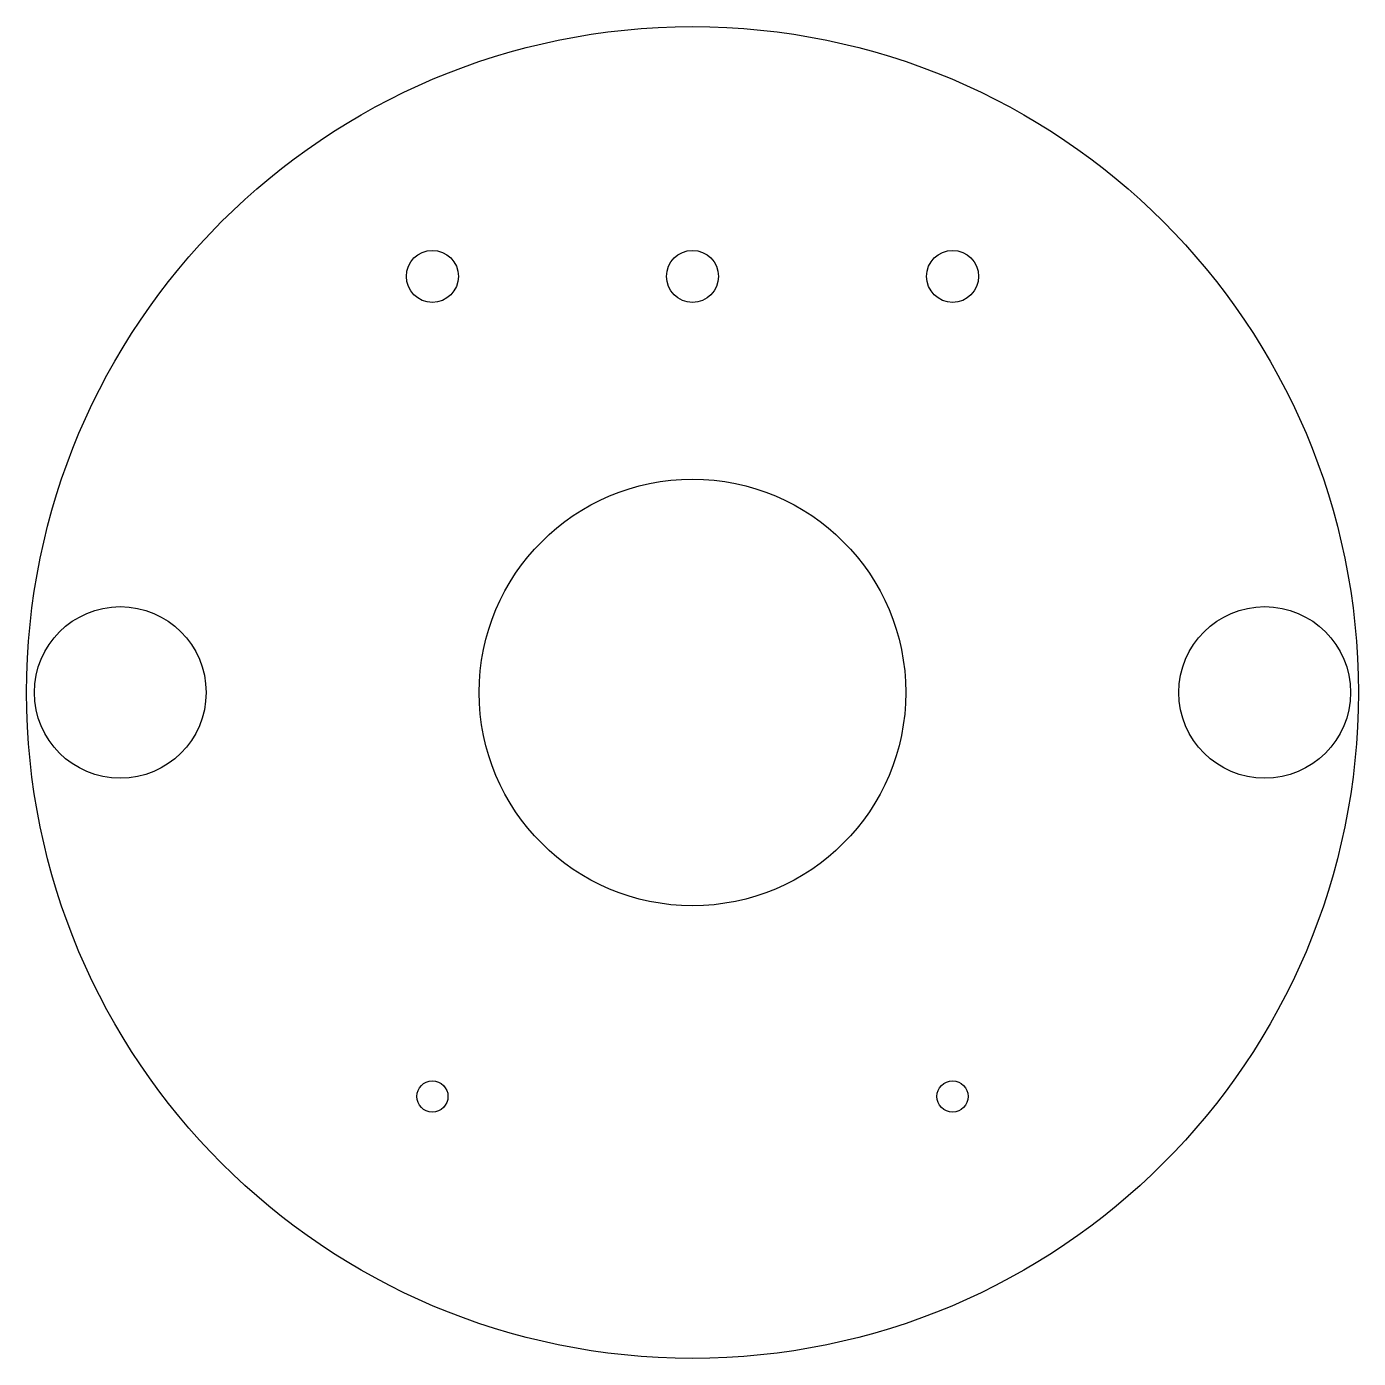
# Model space of a CAD drawing. Extents: x 0 to 120, y 0 to 171.
# Drawn here: x 94.15 to 119.75, y 144.95 to 170.55 of the extents above; entities outside this region: 2.
import ezdxf
from ezdxf.enums import TextEntityAlignment as Align

# ---------------------------------------------------------------- set-up
doc = ezdxf.new("R2010")
doc.units = 0
doc.layers.get('0').update_dxf_attribs({"linetype": 'CONTINUOUS'})

msp = doc.modelspace()

# ---------------------------------------------------------------- linework, layer by layer
at = {"color": 7, "linetype": 'CONTINUOUS'}
for centre, radius in [((106.948, 157.754), 12.8), ((101.948, 165.753), 0.5), ((106.948, 165.753), 0.5), ((111.948, 165.753), 0.5), ((106.948, 157.754), 4.1), ((95.948, 157.754), 1.65), ((117.948, 157.754), 1.65), ((101.948, 149.989), 0.3), ((111.948, 149.989), 0.3)]:
    msp.add_circle(centre, radius, dxfattribs=at)

# ---------------------------------------------------------------- texts
for s, width, p in [('Edition étudiante de SolidWorks.', 0.667188, (0, 5.449)), ('A usage universitaire uniquement.', 0.668182, (0, 0))]:
    msp.add_text(s, height=3.633, dxfattribs=dict(at, width=width)).set_placement(p, align=Align.BOTTOM_LEFT)

doc.saveas('drawing.dxf')
